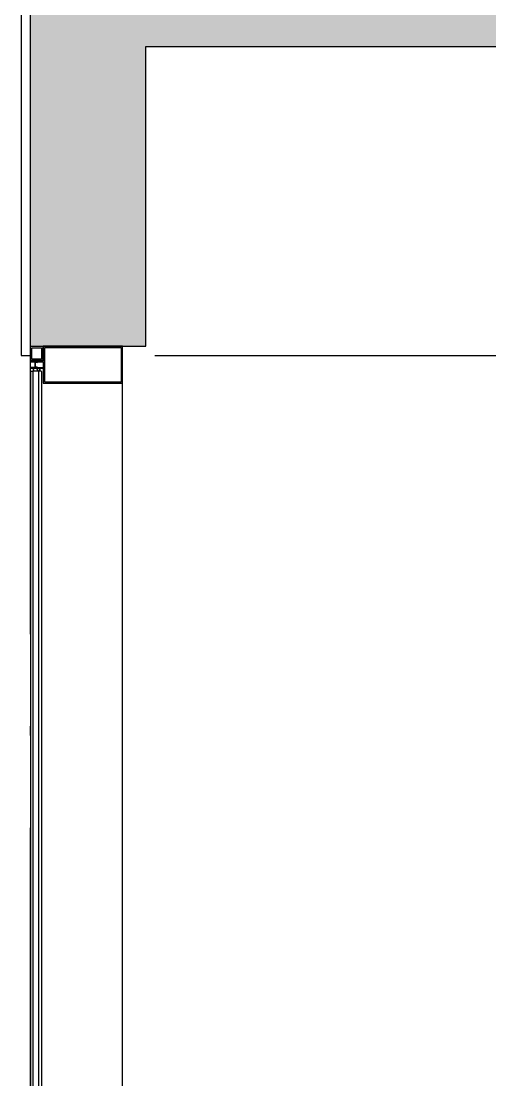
# Model space of a CAD drawing. Extents: x 1980812 to 2578970, y -669191 to 284498.
# Drawn here: x 2538748 to 2539764, y -310981 to -308685 of the extents above; entities that cross this region are included whole.
import ezdxf

# ---------------------------------------------------------------- set-up
doc = ezdxf.new("R2010")
doc.units = 0
doc.header["$LTSCALE"] = 1000
doc.header["$MEASUREMENT"] = 0
doc.linetypes.add('DOTE', pattern=[2.42, 2, -0.2, 0.02, -0.2])
for name, color, linetype in [('A-SECT-MCUT', 1, 'Continuous'), ('A-SECT-MCUT-FINE', 137, 'Continuous'), ('dote', 1, 'DOTE'), ('SPACE_HATCH', 8, 'Continuous'), ('WALL', 4, 'Continuous'), ('WINDOW', 2, 'Continuous'), ('可见看线', 63, 'Continuous'), ('空线', 3, 'Continuous'), ('面层', 31, 'Continuous')]:
    doc.layers.add(name, color=color, linetype=linetype)

# ---------------------------------------------------------------- blocks, each defined once
blk = doc.blocks.new('pou1')
at = {"layer": 'SPACE_HATCH'}
h = blk.add_hatch(color=256, dxfattribs=at)
h.dxf.hatch_style = 1
h.paths.add_polyline_path([(18500, -250), (14577.7, -250), (10600, -250), (10600, -1350), (10100, -1350), (10100, -250), (3300, -250), (3300, -900), (2900, -900), (2900, -250), (50, -250), (50, -900), (-200, -900), (-200, -700), (-200, 250), (-200, 350), (0, 350), (0, -150), (14577.7, -150), (28900, -150), (28900, 350), (29100, 350), (29100, 250), (29100, -700), (29100, -900), (28850, -900), (28850, -250), (26600, -250), (26600, -900), (26200, -900), (26200, -250), (19000, -250), (19000, -1350), (18500, -1350)])
at = {"layer": 'A-SECT-MCUT', "elevation": 0}
for points in [[(28900, -940), (28900, -900), (29035.6, -900), (29072, -900), (29072, -932.3), (29088.7, -932.3), (29088.7, -933.1), (29085.2, -934), (29084.7, -933.5), (29072, -933.5), (29072, -940), (29072, -946.6), (29084.7, -946.6), (29085.2, -946), (29088.7, -946.9), (29088.7, -947.8), (29072, -947.8), (29072, -980), (29035.6, -980), (28900, -980)], [(29069, -902.5), (28903, -902.5), (28903, -940), (28903, -977.5), (29069, -977.5)], [(29100, -900), (29073, -900), (29073, -931.2), (29100, -931.2)], [(29097, -903), (29076, -903), (29076, -928.2), (29097, -928.2)], [(29089.3, -934.7), (29085.5, -935), (29084.6, -933.9), (29085.2, -933.5), (29085.7, -934), (29089.3, -933.1), (29089.3, -932.3), (29100.5, -932.3), (29100.5, -933.8), (29090.5, -933.8), (29090.5, -946.3), (29100.5, -946.3), (29100.5, -947.8), (29089.3, -947.8), (29089.3, -946.9), (29085.7, -946), (29085.2, -946.6), (29084.6, -946.1), (29085.5, -945), (29089.3, -945.3)]]:
    blk.add_lwpolyline(points, close=True, dxfattribs=at)
at = {"layer": 'A-SECT-MCUT-FINE'}
for p, q in [((29081, -953.7, 0), (29095, -953.7, 0)), ((28900, -1456.6, 0), (28900, -980, 0)), ((28900, -1411.3, 0), (28900, -980, 0)), ((28900, -3650, 0), (28900, -1456.6, 0))]:
    blk.add_line(p, q, dxfattribs=at)
blk.add_circle((29082.2, -950.7, 0), 2.98, dxfattribs=at)
blk.add_arc((29098.8, -951.2, 0), 5.39, 140.5682, 207.9183, dxfattribs=at)
at = {"layer": 'WALL'}
for p, q in [((29100, -700, 0), (29100, 350, 0)), ((28850, -250, 0), (26600, -250, 0)), ((28850, -900, 0), (28850, -250, 0)), ((29100, -900, 0), (29100, -700, 0)), ((29100, -700, 0), (29100, -700, 0)), ((29100, -900, 0), (28850, -900, 0))]:
    blk.add_line(p, q, dxfattribs=at)
at = {"layer": 'WINDOW'}
for p, q in [((29076, -954.7, 0), (29077, -953.7, 0)), ((29076, -954.7, 0), (29076, -1456.6, 0)), ((29077, -953.7, 0), (29081, -953.7, 0)), ((29081, -953.7, 0), (29082, -954.7, 0)), ((29082, -1456.6, 0), (29082, -954.7, 0)), ((29094, -1456.6, 0), (29094, -953.7, 0)), ((29095, -953.7, 0), (29094, -954.7, 0)), ((29099, -953.7, 0), (29095, -953.7, 0)), ((29100, -954.7, 0), (29099, -953.7, 0)), ((29100, -954.7, 0), (29100, -1456.6, 0)), ((29076, -1456.6, 0), (29076, -2885.3, 0)), ((29082, -2885.3, 0), (29082, -1456.6, 0)), ((29094, -2885.3, 0), (29094, -1456.6, 0)), ((29100, -1456.6, 0), (29100, -2885.3, 0))]:
    blk.add_line(p, q, dxfattribs=at)
at = {"layer": '可见看线'}
blk.add_line((28830, -920, 0), (26900, -920, 0), dxfattribs=at)

msp = doc.modelspace()

# ---------------------------------------------------------------- linework, layer by layer
at = {"layer": 'A-SECT-MCUT', "elevation": 0}
for points in [[(2538768.4, -309390.4), (2538795.4, -309390.4), (2538795.4, -309421.7), (2538768.4, -309421.7)], [(2538771.4, -309393.4), (2538792.4, -309393.4), (2538792.4, -309418.7), (2538771.4, -309418.7)], [(2538968.4, -309430.4), (2538968.4, -309390.4), (2538832.8, -309390.4), (2538796.4, -309390.4), (2538796.4, -309422.7), (2538779.7, -309422.7), (2538779.7, -309423.6), (2538783.1, -309424.4), (2538783.7, -309423.9), (2538796.4, -309423.9), (2538796.4, -309430.4), (2538796.4, -309437), (2538783.7, -309437), (2538783.1, -309436.5), (2538779.7, -309437.3), (2538779.7, -309438.2), (2538796.4, -309438.2), (2538796.4, -309470.4), (2538832.8, -309470.4), (2538968.4, -309470.4)], [(2538799.4, -309392.9), (2538965.4, -309392.9), (2538965.4, -309430.4), (2538965.4, -309467.9), (2538799.4, -309467.9)], [(2538779.1, -309425.1), (2538782.9, -309425.4), (2538783.8, -309424.3), (2538783.2, -309423.9), (2538782.6, -309424.4), (2538779.1, -309423.5), (2538779.1, -309422.7), (2538767.9, -309422.7), (2538767.9, -309424.2), (2538777.9, -309424.2), (2538777.9, -309436.7), (2538767.9, -309436.7), (2538767.9, -309438.2), (2538779.1, -309438.2), (2538779.1, -309437.3), (2538782.6, -309436.5), (2538783.2, -309437), (2538783.8, -309436.5), (2538782.9, -309435.4), (2538779.1, -309435.8)]]:
    msp.add_lwpolyline(points, close=True, dxfattribs=at)
at = {"layer": 'A-SECT-MCUT-FINE'}
for p, q in [((2538787.4, -309444.1, 0), (2538773.4, -309444.1, 0)), ((2538968.4, -310959, 0), (2538968.4, -309470.4, 0)), ((2538968.4, -310913.6, 0), (2538968.4, -309470.4, 0))]:
    msp.add_line(p, q, dxfattribs=at)
msp.add_circle((2538786.2, -309441.1, 0), 2.98, dxfattribs=at)
msp.add_arc((2538769.6, -309441.6, 0), 5.39, 332.0817, 39.4318, dxfattribs=at)
at = {"layer": 'dote'}
msp.add_line((2538768.4, -317274.3, 0), (2538768.4, -255997.6, 0), dxfattribs=at)
at = {"layer": 'WALL'}
for p, q in [((2538768.4, -309190.4, 0), (2538768.4, -308240.4, 0)), ((2539018.4, -309390.4, 0), (2539018.4, -308740.4, 0))]:
    msp.add_line(p, q, dxfattribs=at)
at = {"layer": 'WINDOW'}
for p, q in [((2538768.4, -309445.1, 0), (2538769.4, -309444.1, 0)), ((2538768.4, -309445.1, 0), (2538768.4, -310959, 0)), ((2538769.4, -309444.1, 0), (2538773.4, -309444.1, 0)), ((2538773.4, -309444.1, 0), (2538774.4, -309445.1, 0)), ((2538774.4, -310959, 0), (2538774.4, -309444.1, 0)), ((2538787.4, -309444.1, 0), (2538786.4, -309445.1, 0)), ((2538786.4, -310959, 0), (2538786.4, -309445.1, 0)), ((2538791.4, -309444.1), (2538787.4, -309444.1)), ((2538792.4, -309445.1), (2538791.4, -309444.1)), ((2538792.4, -309445.1), (2538792.4, -310959))]:
    msp.add_line(p, q, dxfattribs=at)
at = {"layer": '面层'}
msp.add_lwpolyline([(2538768.4, -308120.4), (2538748.4, -308120.4), (2538748.4, -309170.4), (2538748.4, -309170.4), (2538748.4, -309410.4), (2538768.4, -309410.4)], dxfattribs=at)

# ---------------------------------------------------------------- block references
at = {"layer": '空线', "xscale": -1, "rotation": 359.9999999999997}
msp.add_blockref('pou1', (2567868.4, -308490.4, 0), dxfattribs=at)

doc.saveas('drawing.dxf')
